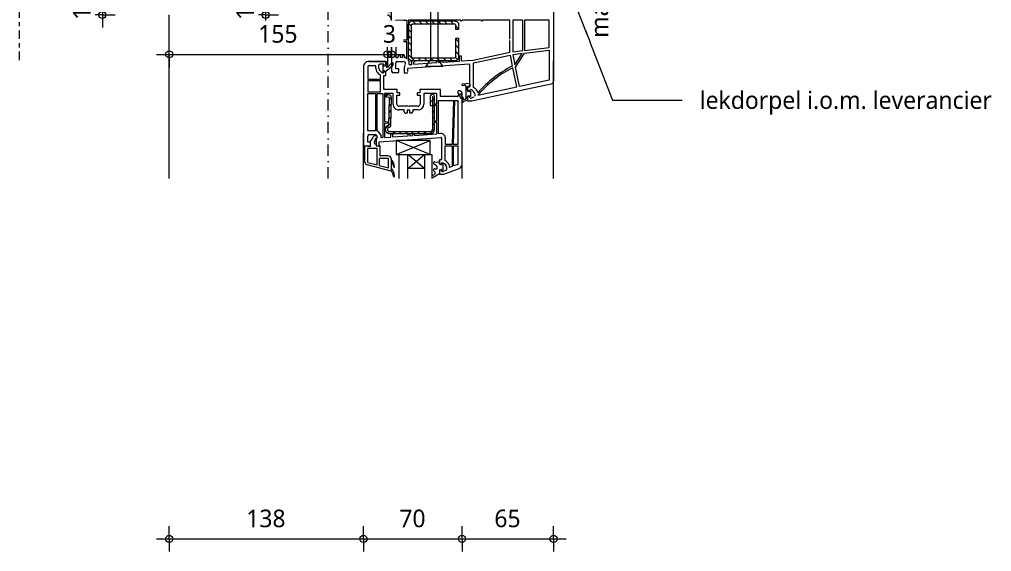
# Model space of a CAD drawing. Header units: millimetres. Extents: x 6732 to 10947, y 894 to 9086.
# Drawn here: x 8980 to 9671, y 6200 to 6578 of the extents above; entities that cross this region are included whole.
import ezdxf

# ---------------------------------------------------------------- set-up
doc = ezdxf.new("R2010")
doc.units = ezdxf.units.MM
doc.linetypes.add('MV_center', pattern=[15, 6, -3, 3, -3])
doc.linetypes.add('MV_stramien', pattern=[16, 8, -4, 0, -4])
for name, color, linetype, lineweight in [('A-ANNO-DIMS', 211, 'Continuous', 13), ('A-ANNO-DIMS-5', 211, 'Continuous', 13), ('A-DETL', 90, 'Continuous', 13), ('A-DETL-GENF', 92, 'Continuous', 18), ('ARMIERUNG', 2, 'Continuous', 13), ('DICHTUNG', 2, 'Continuous', 13), ('Doorsnede Strandbaak_dwg', 8, 'Continuous', 13), ('G-ANNO-TEXT', 231, 'Continuous', 13), ('HAUPTPROFIL', 250, 'Continuous', 13), ('zeichnen', 250, 'Continuous', 13), ('ZUSATZPROFILE', 250, 'Continuous', 13)]:
    doc.layers.add(name, color=color, linetype=linetype, lineweight=lineweight)
doc.styles.add('Segoe UI_2', font='segoeui.ttf', dxfattribs={"height": 12.5})
doc.dimstyles.new('2_5_mm_1', dxfattribs={"dimscale": 304.8, "dimtxt": 13.092049, "dimasz": 0.016404, "dimexe": 0.029528, "dimexo": 0.0625, "dimgap": 0.014764, "dimtad": 1, "dimdec": 0, "dimzin": 0, "dimdsep": 46, "dimtxsty": 'Segoe UI_2', "dimblk1": 'DOTBLANK', "dimblk2": 'DOTBLANK', "dimsah": 1, "dimcen": 0.09, "dimdle": 0.029528, "dimazin": 0, "dimtfac": 1, "dimtdec": 4, "dimtix": 1, "dimtmove": 0, "dimatfit": 3, "dimfxl": 0.029528, "dimfxlon": 1, "dimtvp": 1, "dimtfill": 1, "dimtolj": 1, "dimtzin": 0, "dimarcsym": 2})

# ---------------------------------------------------------------- blocks, each defined once
blk = doc.blocks.new('Doorsnede Strandbaak_dwg_550020_ARMIERUNG-3257533-Details Strandbaak Patio Woning')
at = {"layer": 'ARMIERUNG'}
h = blk.add_hatch(dxfattribs=at)
h.set_pattern_fill('FP_1', color=256, style=0, pattern_type=2)
h.set_pattern_definition([(45, (0, 0), (-56.1266, 56.1266), [])])
h.paths.add_polyline_path([(-376, 0), (376, 0), (399, 4), (410, 9), (424, 20), (435, 34), (442, 51), (444, 69), (444, 152), (394, 152), (393, 70), (390, 64), (386, 58), (381, 54), (375, 52), (368, 51), (-375, 52), (-381, 54), (-386, 58), (-390, 64), (-393, 70), (-394, 76), (-393, 642), (-390, 648), (-386, 653), (-381, 657), (-375, 660), (-368, 660), (375, 660), (381, 657), (386, 653), (390, 648), (393, 642), (394, 635), (394, 305), (444, 306), (444, 643), (442, 660), (435, 677), (424, 691), (410, 702), (394, 709), (376, 711), (-376, 711), (-394, 709), (-410, 702), (-424, 691), (-435, 677), (-442, 660), (-444, 643), (-444, 69), (-442, 51), (-435, 34), (-424, 20), (-410, 9), (-394, 2)])
for p, q in [((376, 711), (-376, 711)), ((-444, 643), (-444, 69)), ((-394, 635), (-394, 76)), ((368, 660), (-368, 660)), ((444, 305), (444, 306)), ((-376, 0), (376, 0)), ((-368, 51), (368, 51))]:
    blk.add_line(p, q, dxfattribs=at)
at = {"layer": 'ARMIERUNG', "flags": 128}
for points in [[(394, 635), (394, 305), (444, 305), (444, 643)], [(444, 69), (444, 152), (394, 152), (394, 76)]]:
    blk.add_lwpolyline(points, dxfattribs=at)
at = {"layer": 'ARMIERUNG'}
for centre, radius, start, end in [((-376, 643), 68.6, 90, 180), ((376, 643), 68.6, 360, 90), ((-368, 635), 25.4, 90, 180), ((368, 635), 25.4, 360, 90), ((-376, 69), 68.6, 180, 270), ((-368, 76), 25.4, 180, 270), ((368, 76), 25.4, 270, 0), ((376, 69), 68.6, 270, 0)]:
    blk.add_arc(centre, radius, start, end, dxfattribs=at)
blk = doc.blocks.new('Doorsnede Strandbaak_dwg_rubber-3257528-Details Strandbaak Patio Woning')
at = {"layer": 'zeichnen'}
for p, q in [((-1695, 7943), (-1691, 7944)), ((-1644, 8004), (-1655, 7993)), ((-1631, 7996), (-1646, 7961)), ((-1645, 7956), (-1602, 7910)), ((-1732, 7790), (-1732, 7720)), ((-1702, 7718), (-1702, 7933)), ((-1652, 7933), (-1655, 7937)), ((-1624, 7881), (-1649, 7908)), ((-1647, 7700), (-1670, 7694))]:
    blk.add_line(p, q, dxfattribs=at)
at = {"layer": 'zeichnen', "flags": 128}
for points in [[(-1732, 7895), (-1732, 7966), (-1732, 7896), (-1732, 7966), (-1720, 7966), (-1665, 7986)], [(-1763, 7720), (-1732, 7720), (-1732, 7799), (-1771, 7809), (-1771, 7796), (-1783, 7799), (-1783, 7894), (-1771, 7898), (-1771, 7889)], [(-1771, 7664), (-1771, 7712), (-1771, 7664), (-1642, 7675)]]:
    blk.add_lwpolyline(points, dxfattribs=at)
blk.add_lwpolyline([(-1764, 7884), (-1736, 7891)], close=True, dxfattribs=at)
at = {"layer": 'zeichnen'}
for centre, radius, start, end in [((-1692, 7933), 10.2, 110.2, 180), ((-1679, 7911), 35.6, 47.6331, 110.2), ((-1674, 8010), 25.4, 290.2, 316.4), ((-1641, 7959), 5.08, 157.9571, 222.0291), ((-1638, 7999), 7.62, 90, 136.4), ((-1638, 7999), 7.62, 7, 90), ((-1638, 7999), 7.62, 337.9571, 7), ((-1765, 7889), 5.08, 180, 285), ((-1765, 7889), 5.08, 180, 285), ((-1737, 7896), 5.08, 285, 0), ((-1737, 7896), 5.08, 285, 0), ((-1659, 7926), 10.2, 327.4337, 43.3926), ((-1642, 7915), 10.2, 147.4337, 222.9571), ((-1630, 7876), 7.62, 336.9035, 42.9571), ((-1609, 7867), 15.2, 156.9035, 332.3525), ((-1633, 7880), 43.2, 0, 42.9571), ((-1633, 7880), 43.2, 332.3525, 0), ((-1763, 7712), 7.62, 90, 180), ((-1677, 7718), 25.4, 180, 285.7884), ((-1644, 7688), 12.7, 275, 105.7884)]:
    blk.add_arc(centre, radius, start, end, dxfattribs=at)
blk = doc.blocks.new('Doorsnede Strandbaak_dwg_560610_GLASLEISTE-18-5-3257565-Details Strandbaak Patio Woning')
at = {"layer": 'DICHTUNG'}
for centre, radius, start, end in [((-320, 547), 10.2, 89.9903, 178.5056), ((-126, 542), 204, 178.5056, 226.5174), ((-320, 547), 10.2, 358.7499, 90.0097), ((-201, 544), 109, 178.7499, 232.9011), ((-323, 377), 7.62, 90, 185.067), ((-114, 395), 217, 185.0899, 225.3403), ((-323, 377), 7.62, 8.5934, 90), ((-135, 405), 183, 188.6242, 223.6582)]:
    blk.add_arc(centre, radius, start, end, dxfattribs=at)
at = {"layer": 'ZUSATZPROFILE'}
for p, q in [((-216, 178), (-76, 178)), ((-15, -163), (-15, -160)), ((33, -62), (5, -140)), ((8, -185), (20, -185))]:
    blk.add_line(p, q, dxfattribs=at)
at = {"layer": 'ZUSATZPROFILE', "flags": 128}
for points in [[(-267, 229), (-267, 457), (166, 340)], [(-216, 224), (-56, 224), (-56, 353), (-221, 397), (-221, 229)], [(154, 296), (-18, 343), (-18, 46), (157, 46), (157, 291)], [(203, 291), (203, 0), (102, 9), (102, -89), (74, -122), (54, -163)], [(17, -38), (0, -38), (0, 0), (-64, 0), (-64, 165)]]:
    blk.add_lwpolyline(points, dxfattribs=at)
at = {"layer": 'ZUSATZPROFILE'}
for centre, radius, start, end in [((-216, 229), 50.8, 180, 270), ((-216, 229), 5.08, 180, 270), ((-76, 165), 12.7, 360, 90), ((152, 291), 5.08, 0, 74.876), ((152, 291), 50.8, 360, 74.876), ((5, -160), 20.3, 90, 180), ((8, -163), 22.9, 180, 270), ((17, -56), 17.8, 340, 90), ((20, -147), 38.1, 270, 335)]:
    blk.add_arc(centre, radius, start, end, dxfattribs=at)
blk = doc.blocks.new('Doorsnede Strandbaak_dwg_560610-3257532-Details Strandbaak Patio Woning')
blk.add_blockref('Doorsnede Strandbaak_dwg_560610_GLASLEISTE-18-5-3257565-Details Strandbaak Patio Woning', (0, 0))
blk = doc.blocks.new('Doorsnede Strandbaak_dwg_Verglasungsdichtung-3257534-Details Strandbaak Patio Woning')
at = {"layer": 'DICHTUNG'}
for p, q in [((136, 44), (79, -12)), ((84, -99), (55, -96)), ((98, -183), (60, -160)), ((79, -38), (102, -60))]:
    blk.add_line(p, q, dxfattribs=at)
at = {"layer": 'DICHTUNG', "flags": 128}
for points in [[(82, -226), (0, -218), (0, -187), (-38, -176), (-38, -189), (-58, -184), (-58, -70), (-38, -65), (-38, -78), (0, -67), (0, 0), (13, 0), (121, 64)], [(41, -108), (41, -109), (41, -127)]]:
    blk.add_lwpolyline(points, dxfattribs=at)
at = {"layer": 'DICHTUNG'}
for centre, radius, start, end in [((127, 53), 12.7, 85.8875, 120.7956), ((127, 53), 12.7, 314.6864, 85.8875), ((127, 53), 12.7, 311.6546, 314.6864), ((53, -109), 12.7, 85, 180), ((79, -127), 38.1, 180, 240.922), ((92, -25), 17.8, 134.6864, 226.0353), ((86, -76), 22.8, 265, 46.0353), ((86, -203), 22.9, 259.4785, 60.922)]:
    blk.add_arc(centre, radius, start, end, dxfattribs=at)
blk = doc.blocks.new('Doorsnede Strandbaak_dwg_Anschlagdichtung-3257535-Details Strandbaak Patio Woning')
at = {"layer": 'DICHTUNG'}
for p, q in [((-138, -80), (-146, -86)), ((-135, -141), (-73, -73)), ((-121, -68), (-130, -74)), ((-105, -57), (-113, -63)), ((-44, -8), (-103, -50))]:
    blk.add_line(p, q, dxfattribs=at)
at = {"layer": 'DICHTUNG', "flags": 128}
blk.add_lwpolyline([(-38, -86), (-38, -96), (0, -86), (0, -113), (20, -108), (20, 21), (0, 27), (0, 0), (-38, 10), (-38, 3)], dxfattribs=at)
at = {"layer": 'DICHTUNG'}
for centre, radius, start, end in [((-51, 3), 12.7, 305, 0), ((-165, -127), 5.08, 89.6773, 174.6906), ((-150, -127), 20.3, 179.1619, 270), ((-162, -107), 5.08, 66.3776, 252.7471), ((-119, -123), 45.7, 165.9318, 178.8639), ((-119, -123), 45.7, 138.7341, 153.1929), ((-150, -89), 5.08, 39.1799, 225.5493), ((-150, -127), 20.3, 270, 317.8593), ((-134, -77), 5.08, 35, 215), ((-117, -66), 5.08, 35, 215), ((-100, -54), 5.08, 125, 215), ((-58, -86), 20.3, 360, 137.8593)]:
    blk.add_arc(centre, radius, start, end, dxfattribs=at)
blk = doc.blocks.new('Doorsnede Strandbaak_dwg_550410_ARMIERUNG-V3-Details Strandbaak Patio Woning')
at = {"layer": 'ARMIERUNG'}
h = blk.add_hatch(dxfattribs=at)
h.set_pattern_fill('FP_2', color=256, style=0, pattern_type=2)
h.set_pattern_definition([(45, (-1394.81, 156.085), (-56.1266, 56.1266), [])])
h.paths.add_polyline_path([(-376, 711), (-394, 709), (-410, 702), (-424, 691), (-435, 677), (-442, 660), (-445, 643), (-443, 28), (-439, 19), (-433, 11), (-425, 5), (-416, 1), (-406, 0), (-397, 1), (-387, 5), (-379, 11), (-373, 19), (-370, 28), (-368, 38), (-368, 203), (-406, 203), (-405, 651), (-402, 658), (-397, 664), (-391, 669), (-384, 672), (-376, 673), (378, 672), (386, 669), (394, 663), (400, 656), (404, 647), (406, 638), (406, 629), (403, 620), (398, 612), (392, 605), (384, 600), (366, 595), (359, 591), (352, 585), (347, 578), (344, 569), (343, 561), (331, 66), (333, 53), (338, 40), (346, 30), (360, 19), (368, 16), (381, 14), (432, 13), (433, 51), (379, 53), (373, 56), (370, 62), (370, 65), (381, 560), (399, 565), (415, 575), (429, 588), (438, 604), (443, 623), (444, 641), (440, 660), (432, 677), (420, 691), (405, 702), (387, 709), (368, 711), (87, 711)])
for p, q in [((368, 711), (-376, 711)), ((-445, 643), (-445, 38)), ((368, 673), (-376, 673)), ((343, 561), (331, 66)), ((381, 560), (370, 65))]:
    blk.add_line(p, q, dxfattribs=at)
at = {"layer": 'ARMIERUNG', "flags": 128}
for points in [[(-406, 38), (-406, 203), (-406, 643)], [(-368, 38), (-368, 203), (-406, 203)], [(381, 14), (432, 13), (433, 51), (382, 52)]]:
    blk.add_lwpolyline(points, dxfattribs=at)
at = {"layer": 'ARMIERUNG'}
for centre, radius, start, end in [((-376, 643), 68.6, 90, 180), ((368, 635), 76.2, 279.5941, 90), ((-376, 643), 30.5, 90, 180), ((381, 560), 38.1, 99.6018, 178.6736), ((368, 635), 38.1, 279.6018, 90), ((-406, 38), 38.1, 180, 360), ((382, 65), 50.8, 178.6407, 268.6407), ((382, 65), 12.7, 178.6407, 268.6407)]:
    blk.add_arc(centre, radius, start, end, dxfattribs=at)
blk = doc.blocks.new('Doorsnede Strandbaak_dwg_550410_FLG-Z60-V4-Details Strandbaak Patio Woning')
at = {"layer": 'HAUPTPROFIL'}
for p, q in [((-699, 1773), (-699, 1751)), ((-787, 1702), (-787, 1747)), ((-699, 1652), (-699, 1631)), ((-664, 1754), (-692, 1746)), ((-664, 1650), (-692, 1657)), ((686, 1321), (597, 1321)), ((465, 1167), (471, 1178)), ((610, 1118), (500, 1118)), ((-1041, 330), (-1003, 330)), ((309, -24), (337, -32)), ((309, -128), (337, -121)), ((343, -27), (343, -5)), ((343, -147), (343, -126)), ((348, -152), (419, -152)), ((432, -76), (432, -140))]:
    blk.add_line(p, q, dxfattribs=at)
at = {"layer": 'HAUPTPROFIL', "flags": 128}
for points in [[(-660, 1759), (-660, 1829), (-737, 1829), (-1017, 1727)], [(-704, 1778), (-726, 1778), (-779, 1759)], [(-1067, 1655), (-1067, 684), (-1067, 356)], [(-762, 1585), (-762, 1321), (-889, 1321), (-889, 1692), (-843, 1709), (-843, 1702)], [(-699, 1180), (-699, 1575), (-660, 1575), (-660, 1645)], [(-680, 1099), (-643, 1101), (-643, 500), (-914, 500), (-889, 1295), (-767, 1295), (-767, 1180)], [(483, 1232), (483, 1321), (419, 1321), (427, 1300), (427, 1245), (-685, 1167)], [(584, 1308), (584, 1252), (635, 1252), (635, 1143)], [(711, -102), (711, 1036), (711, 1295)], [(-97, 1105), (-127, 1105), (-127, 1137), (-178, 1134), (-178, 1105), (-208, 1105), (-208, 1131), (-612, 1103), (-612, 899), (-589, 899)], [(216, 1105), (185, 1105), (185, 1159), (-97, 1139), (-97, 1105)], [(177, 566), (177, 373), (333, 373), (333, 878), (269, 884), (269, 914), (333, 909), (333, 914), (333, 1169), (216, 1161), (216, 1105)], [(467, 1054), (467, 373), (363, 373), (363, 1171), (395, 1174)], [(-589, 899), (-589, 869), (-612, 869), (-612, 589), (-589, 589), (-589, 559), (-612, 559), (-612, 373), (-380, 373), (-380, 566)], [(500, 1049), (635, 1049), (635, 373), (493, 373), (493, 1049)], [(-273, 673), (-178, 673), (-178, 706)], [(-152, 732), (-124, 732), (-124, 676), (-79, 676), (-79, 732), (-51, 732)], [(-25, 706), (-25, 673), (70, 673)], [(-978, 432), (-681, 432), (-681, 305), (-428, 305), (-307, 305), (-307, 361), (-257, 361), (-257, 406), (-311, 406), (-311, 566)], [(-273, 605), (-115, 605), (-102, 612), (-88, 605), (70, 605)], [(108, 566), (108, 406), (53, 406), (53, 361), (104, 361), (104, 305), (343, 305), (343, 51), (305, 51), (305, -19)], [(-991, 343), (-991, 368), (-1003, 368), (-1003, 406)], [(635, -102), (635, 114), (406, 114), (406, 40)], [(305, -133), (305, -203), (405, -203), (610, -203)], [(488, -76), (488, -127), (610, -127)]]:
    blk.add_lwpolyline(points, dxfattribs=at)
for points in [[(-914, 1683), (-914, 1321), (-991, 1321), (-991, 1655)], [(-991, 500), (-991, 1295), (-914, 1295), (-940, 500)], [(406, 145), (635, 145), (635, 343), (406, 343)]]:
    blk.add_lwpolyline(points, close=True, dxfattribs=at)
at = {"layer": 'HAUPTPROFIL'}
for centre, radius, start, end in [((-775, 1747), 12.7, 110, 180), ((-704, 1773), 5.08, 0, 90), ((-665, 1759), 5.08, 285, 0), ((-991, 1655), 76.2, 110, 180), ((-737, 1702), 107, 180, 209.131), ((-692, 1727), 157, 209.131, 243.7002), ((-737, 1702), 50.8, 180, 209.131), ((-692, 1727), 102, 209.131, 263.2443), ((-704, 1631), 5.08, 263.2443, 0), ((-693, 1751), 5.08, 180, 285), ((-693, 1652), 5.08, 75, 180), ((-665, 1645), 5.08, 0, 75), ((356, 1233), 127, 334.8107, 359.8107), ((597, 1308), 12.7, 90, 180), ((686, 1295), 25.4, 0, 90), ((-686, 1180), 81.3, 180, 274), ((-686, 1180), 12.7, 180, 274), ((500, 1156), 107, 170.2766, 251.9695), ((493, 1154), 30.5, 155, 180), ((493, 1154), 30.5, 180, 192.6928), ((500, 1156), 38.2, 192.8324, 270.1396), ((610, 1143), 25.4, 270, 360), ((500, 1156), 107, 265.904, 270), ((-152, 706), 25.4, 90, 180), ((-51, 706), 25.4, 360, 90), ((-273, 566), 107, 90, 180), ((-273, 566), 38.1, 90, 180), ((70, 566), 107, 360, 90), ((70, 566), 38.1, 360, 90), ((-1041, 356), 25.4, 180, 270), ((-978, 406), 25.4, 90, 180), ((-1003, 343), 12.7, 270, 0), ((337, -101), 157, 29.131, 63.7002), ((310, -19), 5.08, 180, 255), ((310, -133), 5.08, 105, 180), ((338, -27), 5.08, 255, 0), ((338, -126), 5.08, 0, 105), ((348, -5), 5.08, 83.2443, 180), ((348, -147), 5.08, 180, 270), ((337, -101), 102, 29.131, 83.2443), ((419, -140), 12.7, 270, 360), ((381, -76), 50.8, 360, 29.131), ((381, -76), 107, 360, 29.131), ((610, -102), 25.4, 270, 0), ((610, -102), 102, 270, 0)]:
    blk.add_arc(centre, radius, start, end, dxfattribs=at)
blk = doc.blocks.new('NLRS_00_DI_maskeer - Type 1-4234611-Details Strandbaak Patio Woning')
at = {"layer": 'A-DETL-GENF', "linetype": 'MV_center'}
blk.add_line((516, 0), (-100, 0), dxfattribs=at)
blk = doc.blocks.new('31 dubbel_glas - Type 1-3259601-Details Strandbaak Patio Woning')
at = {"layer": 'A-DETL-GENF', "lineweight": 13}
for p, q in [((268.03, 23), (285.1, 23)), ((285.1, 23), (285.1, 0)), ((268.03, 17), (285.1, 17)), ((275.1, 5), (275.1, 17)), ((275.1, 17), (285.1, 5)), ((275.1, 5), (285.1, 17)), ((285.1, 5), (268.03, 5)), ((285.1, 0), (268.03, 0))]:
    blk.add_line(p, q, dxfattribs=at)
blk = doc.blocks.new('28 schroef - 5_0x80-4440999-Details Strandbaak Patio Woning')
at = {"layer": 'A-DETL-GENF', "lineweight": 13}
h = blk.add_hatch(dxfattribs=at)
h.set_pattern_fill('FP_31', color=256, style=0, pattern_type=2)
h.set_pattern_definition([(240, (0, 0), (-11.2583, 6.5), [])])
h.paths.add_polyline_path([(50, -6), (70, -6), (70, 6), (50, 6)])
h = blk.add_hatch(dxfattribs=at)
h.set_pattern_fill('FP_32', color=256, style=0, pattern_type=2)
h.set_pattern_definition([(240, (7.5, 0), (-11.2583, 6.5), [])])
h.paths.add_polyline_path([(50, -6), (70, -6), (70, 6), (50, 6)])
for p, q in [((0, -6), (0, 6)), ((0, 6), (5, 2.5)), ((5, 2.5), (70, 2.5)), ((70, 2.5), (80, 0)), ((80, 0), (70, -2.5)), ((5, -2.5), (0, -6)), ((70, -2.5), (5, -2.5))]:
    blk.add_line(p, q, dxfattribs=at)
blk = doc.blocks.new('33 sparing - Type 1-4933724-Details Strandbaak Patio Woning')
at = {"layer": 'A-DETL-GENF'}
for p, q in [((0, 0), (0, -9.92)), ((24, 0), (0, 0)), ((0, -9.92), (24, 0)), ((24, -9.92), (0, 0)), ((24, -9.92), (24, 0)), ((0, -9.92), (24, -9.92))]:
    blk.add_line(p, q, dxfattribs=at)
blk = doc.blocks.new('DIMBLOCK92-Details Strandbaak Patio Woning')
at = {"layer": 'A-ANNO-DIMS-5'}
for p, q in [((9155.03, 6593.57), (9146.03, 6593.57)), ((9155.03, 6572.57), (9155.03, 6593.57)), ((9155.03, 6593.57), (9164.03, 6593.57)), ((9155.03, 6581.57), (9146.03, 6581.57)), ((9155.03, 6581.57), (9164.03, 6581.57))]:
    blk.add_line(p, q, dxfattribs=at)
for centre in [(9155.03, 6593.57), (9155.03, 6581.57)]:
    blk.add_circle(centre, 2.5, dxfattribs=at)
at = {"layer": 'A-ANNO-DIMS-5', "color": 0, "insert": (9134.22, 6578.04), "char_height": 12.5, "width": 22.8516, "attachment_point": 1, "rotation": 90, "line_spacing_factor": 1.142579, "style": 'Segoe UI_2', "bg_fill": 3, "box_fill_scale": 1.25, "bg_fill_color": 9, "bg_fill_true_color": 13158600, "bg_fill_transparency": 0}
blk.add_mtext('12', dxfattribs=at)
blk = doc.blocks.new('_DotBlank')
at = {"color": 0, "linetype": 'ByBlock', "lineweight": -2}
blk.add_line((-0.5, 0), (-1, 0), dxfattribs=at)
blk.add_circle((0, 0), 0.5, dxfattribs=at)
blk = doc.blocks.new('DIMBLOCK131-Details Strandbaak Patio Woning')
at = {"layer": 'A-ANNO-DIMS-5'}
for p, q in [((9086.49, 6553.6), (9086.49, 6562.6)), ((9241.49, 6553.6), (9241.49, 6562.6)), ((9077.49, 6553.6), (9241.49, 6553.6)), ((9086.49, 6553.6), (9086.49, 6544.6)), ((9241.49, 6553.6), (9241.49, 6544.6))]:
    blk.add_line(p, q, dxfattribs=at)
for centre in [(9086.49, 6553.6), (9241.49, 6553.6)]:
    blk.add_circle(centre, 2.5, dxfattribs=at)
at = {"layer": 'A-ANNO-DIMS-5', "color": 0, "insert": (9149.71, 6574.41), "char_height": 12.5, "width": 34.2774, "attachment_point": 1, "line_spacing_factor": 1.142579, "style": 'Segoe UI_2', "bg_fill": 3, "box_fill_scale": 1.25, "bg_fill_color": 9, "bg_fill_true_color": 13158600, "bg_fill_transparency": 0}
blk.add_mtext('155', dxfattribs=at)
blk = doc.blocks.new('DIMBLOCK132-Details Strandbaak Patio Woning')
at = {"layer": 'A-ANNO-DIMS-5'}
for p, q in [((9241.49, 6553.6), (9241.49, 6562.6)), ((9244.49, 6553.6), (9244.49, 6562.6)), ((9241.49, 6553.6), (9253.49, 6553.6)), ((9241.49, 6553.6), (9241.49, 6544.6)), ((9244.49, 6553.6), (9244.49, 6544.6))]:
    blk.add_line(p, q, dxfattribs=at)
for centre in [(9241.49, 6553.6), (9244.49, 6553.6)]:
    blk.add_circle(centre, 2.5, dxfattribs=at)
at = {"layer": 'A-ANNO-DIMS-5', "color": 0, "insert": (9238.23, 6574.41), "char_height": 12.5, "width": 11.4258, "attachment_point": 1, "line_spacing_factor": 1.142579, "style": 'Segoe UI_2', "bg_fill": 3, "box_fill_scale": 1.25, "bg_fill_color": 9, "bg_fill_true_color": 13158600, "bg_fill_transparency": 0}
blk.add_mtext('3', dxfattribs=at)
blk = doc.blocks.new('DIMBLOCK134-Details Strandbaak Patio Woning')
at = {"layer": 'A-ANNO-DIMS-5'}
for p, q in [((9039.03, 6593.57), (9030.03, 6593.57)), ((9039.03, 6593.57), (9039.03, 6572.57)), ((9039.03, 6593.57), (9048.03, 6593.57)), ((9039.03, 6581.57), (9030.03, 6581.57)), ((9039.03, 6581.57), (9048.03, 6581.57))]:
    blk.add_line(p, q, dxfattribs=at)
for centre in [(9039.03, 6593.57), (9039.03, 6581.57)]:
    blk.add_circle(centre, 2.5, dxfattribs=at)
at = {"layer": 'A-ANNO-DIMS-5', "color": 0, "insert": (9018.22, 6578.04), "char_height": 12.5, "width": 22.8516, "attachment_point": 1, "rotation": 90, "line_spacing_factor": 1.142579, "style": 'Segoe UI_2', "bg_fill": 3, "box_fill_scale": 1.25, "bg_fill_color": 9, "bg_fill_true_color": 13158600, "bg_fill_transparency": 0}
blk.add_mtext('12', dxfattribs=at)
blk = doc.blocks.new('DIMBLOCK136-Details Strandbaak Patio Woning')
at = {"layer": 'A-ANNO-DIMS-5'}
for p, q in [((9406.65, 6599.57), (9406.65, 6627.57)), ((9406.65, 6618.57), (9397.65, 6618.57)), ((9406.65, 6618.57), (9415.65, 6618.57)), ((9406.65, 6608.57), (9397.65, 6608.57)), ((9406.65, 6608.57), (9415.65, 6608.57))]:
    blk.add_line(p, q, dxfattribs=at)
for centre in [(9406.65, 6618.57), (9406.65, 6608.57)]:
    blk.add_circle(centre, 2.5, dxfattribs=at)
at = {"layer": 'A-ANNO-DIMS-5', "color": 0, "insert": (9385.85, 6565.36), "char_height": 12.5, "width": 115.6861, "attachment_point": 1, "rotation": 90, "line_spacing_factor": 1.142579, "style": 'Segoe UI_2', "bg_fill": 3, "box_fill_scale": 1.25, "bg_fill_color": 9, "bg_fill_true_color": 13158600, "bg_fill_transparency": 0}
blk.add_mtext('max. 10 mm', dxfattribs=at)
blk = doc.blocks.new('DIMBLOCK137-Details Strandbaak Patio Woning')
at = {"layer": 'A-ANNO-DIMS-5'}
for p, q in [((9086.49, 6209.29), (9086.49, 6218.29)), ((9224.49, 6209.29), (9224.49, 6218.29)), ((9077.49, 6209.29), (9224.49, 6209.29)), ((9086.49, 6209.29), (9086.49, 6200.29)), ((9224.49, 6209.29), (9224.49, 6200.29))]:
    blk.add_line(p, q, dxfattribs=at)
for centre in [(9086.49, 6209.29), (9224.49, 6209.29)]:
    blk.add_circle(centre, 2.5, dxfattribs=at)
at = {"layer": 'A-ANNO-DIMS-5', "color": 0, "insert": (9141.21, 6230.09), "char_height": 12.5, "width": 34.2774, "attachment_point": 1, "line_spacing_factor": 1.142579, "style": 'Segoe UI_2', "bg_fill": 3, "box_fill_scale": 1.25, "bg_fill_color": 9, "bg_fill_true_color": 13158600, "bg_fill_transparency": 0}
blk.add_mtext('138', dxfattribs=at)
blk = doc.blocks.new('DIMBLOCK138-Details Strandbaak Patio Woning')
at = {"layer": 'A-ANNO-DIMS-5'}
for p, q in [((9224.49, 6209.29), (9224.49, 6218.29)), ((9294.49, 6209.29), (9294.49, 6218.29)), ((9224.49, 6209.29), (9294.49, 6209.29)), ((9224.49, 6209.29), (9224.49, 6200.29)), ((9294.49, 6209.29), (9294.49, 6200.29))]:
    blk.add_line(p, q, dxfattribs=at)
for centre in [(9224.49, 6209.29), (9294.49, 6209.29)]:
    blk.add_circle(centre, 2.5, dxfattribs=at)
at = {"layer": 'A-ANNO-DIMS-5', "color": 0, "insert": (9249.97, 6230.09), "char_height": 12.5, "width": 22.8516, "attachment_point": 1, "line_spacing_factor": 1.142579, "style": 'Segoe UI_2', "bg_fill": 3, "box_fill_scale": 1.25, "bg_fill_color": 9, "bg_fill_true_color": 13158600, "bg_fill_transparency": 0}
blk.add_mtext('70', dxfattribs=at)
blk = doc.blocks.new('DIMBLOCK139-Details Strandbaak Patio Woning')
at = {"layer": 'A-ANNO-DIMS-5'}
for p, q in [((9294.49, 6209.29), (9294.49, 6218.29)), ((9359.49, 6209.29), (9359.49, 6218.29)), ((9294.49, 6209.29), (9368.49, 6209.29)), ((9294.49, 6209.29), (9294.49, 6200.29)), ((9359.49, 6209.29), (9359.49, 6200.29))]:
    blk.add_line(p, q, dxfattribs=at)
for centre in [(9294.49, 6209.29), (9359.49, 6209.29)]:
    blk.add_circle(centre, 2.5, dxfattribs=at)
at = {"layer": 'A-ANNO-DIMS-5', "color": 0, "insert": (9317.47, 6230.09), "char_height": 12.5, "width": 22.8516, "attachment_point": 1, "line_spacing_factor": 1.142579, "style": 'Segoe UI_2', "bg_fill": 3, "box_fill_scale": 1.25, "bg_fill_color": 9, "bg_fill_true_color": 13158600, "bg_fill_transparency": 0}
blk.add_mtext('65', dxfattribs=at)

msp = doc.modelspace()

# ---------------------------------------------------------------- hatches: boundary and pattern name
at = {"layer": 'A-DETL-GENF'}
msp.add_hatch(color=1, dxfattribs=at).paths.add_polyline_path([(9244.49, 6577.57), (9244.49, 6588.57), (9241.49, 6588.57), (9241.49, 6581.44), (9242.31, 6581.13), (9243.04, 6580.65), (9243.65, 6580.02), (9244.11, 6579.27), (9244.39, 6578.44)])

# ---------------------------------------------------------------- linework, layer by layer
at = {"layer": 'A-DETL'}
for p, q in [((9359.49, 6606.57), (9359.49, 6534.51)), ((9086.49, 6465.41), (9086.49, 6581.57)), ((9244.49, 6577.57), (9244.49, 6577.02)), ((9244.49, 6577.02), (9244.49, 6541.57)), ((9247.49, 6563.77), (9247.49, 6577.87)), ((9247.49, 6577.87), (9255.29, 6577.87)), ((9255.29, 6577.87), (9255.29, 6563.77)), ((9293.39, 6577.87), (9256.49, 6577.87)), ((9256.49, 6577.87), (9256.49, 6564.37)), ((9293.99, 6577.27), (9293.39, 6577.87)), ((9294.59, 6577.87), (9293.99, 6577.27)), ((9307.89, 6577.87), (9294.59, 6577.87)), ((9308.49, 6577.27), (9307.89, 6577.87)), ((9309.09, 6577.87), (9308.49, 6577.27)), ((9328.49, 6577.87), (9309.09, 6577.87)), ((9328.49, 6564.37), (9328.49, 6577.87)), ((9337.59, 6577.87), (9330.49, 6577.87)), ((9330.49, 6577.87), (9330.49, 6555.36)), ((9337.59, 6556.24), (9337.59, 6577.87)), ((9338.79, 6577.87), (9338.79, 6556.39)), ((9356.49, 6577.87), (9338.79, 6577.87)), ((9356.49, 6558.57), (9356.49, 6577.87)), ((9255.29, 6563.77), (9247.49, 6563.77)), ((9255.29, 6562.57), (9247.49, 6562.57)), ((9247.49, 6562.57), (9247.49, 6551.27)), ((9255.29, 6550.45), (9255.29, 6562.57)), ((9256.49, 6549.07), (9256.49, 6563.37)), ((9328.49, 6555.07), (9328.49, 6563.37)), ((9302.49, 6549.55), (9328.49, 6555.07)), ((9330.49, 6555.36), (9337.59, 6556.24)), ((9337.24, 6554.18), (9330.56, 6553.36)), ((9332.07, 6546.23), (9337.24, 6554.18)), ((9332.43, 6544.57), (9338.79, 6554.37)), ((9338.79, 6556.39), (9356.49, 6558.57)), ((9338.79, 6554.37), (9356.49, 6556.55)), ((9356.49, 6556.55), (9356.49, 6535.32)), ((9228.49, 6548.55), (9240.49, 6548.55)), ((9240.49, 6548.55), (9240.49, 6545.8)), ((9247.49, 6551.27), (9249.19, 6551.27)), ((9247.49, 6543.27), (9247.49, 6547.57)), ((9248.49, 6548.57), (9252.8, 6548.57)), ((9249.19, 6551.27), (9249.19, 6552.07)), ((9250.69, 6551.27), (9250.69, 6553.07)), ((9252.29, 6551.27), (9250.69, 6551.27)), ((9252.29, 6553.07), (9252.29, 6551.27)), ((9253.79, 6551.15), (9253.79, 6552.07)), ((9258.29, 6548.07), (9258.29, 6549.07)), ((9258.29, 6549.07), (9260.79, 6549.07)), ((9258.94, 6546.5), (9258.94, 6548.07)), ((9260.14, 6548.07), (9260.14, 6546.58)), ((9260.14, 6546.58), (9276.29, 6547.71)), ((9260.79, 6549.07), (9260.79, 6548.07)), ((9276.29, 6547.71), (9276.29, 6549.07)), ((9276.29, 6549.07), (9277.49, 6549.07)), ((9277.49, 6549.07), (9277.49, 6547.8)), ((9277.49, 6547.8), (9279.49, 6547.94)), ((9279.49, 6547.94), (9279.49, 6549.07)), ((9279.49, 6549.07), (9280.69, 6549.07)), ((9280.69, 6549.07), (9280.69, 6548.02)), ((9280.69, 6548.02), (9292.69, 6548.86)), ((9292.69, 6548.86), (9292.69, 6552.47)), ((9292.69, 6552.47), (9293.89, 6552.47)), ((9293.89, 6552.47), (9293.89, 6548.94)), ((9293.89, 6548.94), (9302.49, 6549.55)), ((9302.69, 6547.54), (9328.58, 6553.05)), ((9302.69, 6530.05), (9302.69, 6547.54)), ((9328.58, 6553.05), (9330.23, 6545.27)), ((9330.56, 6553.36), (9332.07, 6546.23)), ((9359.49, 6465.41), (9359.49, 6549.08)), ((9248.99, 6540.57), (9245.49, 6540.57)), ((9249.49, 6543.27), (9247.49, 6543.27)), ((9249.49, 6541.07), (9249.49, 6543.27)), ((9253.49, 6544.06), (9253.49, 6540.57)), ((9253.49, 6540.57), (9255.99, 6540.57)), ((9299.46, 6546.63), (9255.69, 6543.57)), ((9255.69, 6543.57), (9255.69, 6541.39)), ((9256.91, 6546.36), (9258.94, 6546.5)), ((9299.99, 6530.57), (9299.99, 6546.13)), ((9333.39, 6530.41), (9330.49, 6544.06)), ((9335.35, 6530.83), (9332.43, 6544.57)), ((9356.49, 6535.32), (9335.35, 6530.83)), ((9298.49, 6527.81), (9298.49, 6530.57)), ((9298.49, 6530.57), (9299.99, 6530.57)), ((9299.74, 6527.32), (9298.64, 6527.62)), ((9299.99, 6528.37), (9299.99, 6527.52)), ((9301.49, 6520.57), (9336.61, 6528.03)), ((9305.69, 6524.53), (9333.39, 6530.41)), ((9336.61, 6528.03), (9357.91, 6532.56)), ((9298.49, 6523.32), (9298.49, 6520.57)), ((9298.49, 6520.57), (9301.49, 6520.57)), ((9299.74, 6523.81), (9298.64, 6523.51)), ((9299.99, 6522.77), (9299.99, 6523.62)), ((9300.19, 6522.57), (9301, 6522.57)), ((9301.17, 6522.6), (9303.16, 6523.32)), ((9303.49, 6525.57), (9303.49, 6523.79)), ((9224.49, 6465.41), (9224.49, 6497.57)), ((9294.49, 6465.41), (9294.49, 6495.19)), ((9278.49, 6475.68), (9278.49, 6478.44)), ((9278.49, 6471.19), (9278.49, 6468.44)), ((9278.64, 6475.49), (9279.74, 6475.19)), ((9278.64, 6471.38), (9279.74, 6471.68)), ((9279.99, 6475.39), (9279.99, 6476.24)), ((9279.99, 6470.64), (9279.99, 6471.49)), ((9281.17, 6470.47), (9283.16, 6471.19)), ((9278.49, 6468.44), (9281.49, 6468.44)), ((9280.19, 6470.44), (9281, 6470.44))]:
    msp.add_line(p, q, dxfattribs=at)
at = {"layer": 'A-DETL', "linetype": 'MV_stramien', "lineweight": 18}
msp.add_line((9199.49, 6465.41), (9199.49, 6593.57), dxfattribs=at)
at = {"layer": 'A-DETL', "lineweight": 18}
msp.add_line((9244.49, 6577.57), (9244.49, 6588.57), dxfattribs=at)
msp.add_arc((9240.49, 6577.57), 4, 360, 75.52245, dxfattribs=at)
at = {"layer": 'A-DETL'}
for centre, radius, start, end in [((9248.49, 6547.57), 1, 90, 180), ((9250.19, 6552.07), 1, 90, 180), ((9252.79, 6552.07), 1, 0, 90), ((9252.8, 6547.07), 1.5, 15.79108, 90), ((9252.8, 6547.07), 4.2, 53.66237, 76.38482), ((9253.09, 6547.15), 1.2, 335, 15.79108), ((9252.8, 6547.07), 4.2, 15.79108, 28.56722), ((9253.09, 6547.15), 3.9, 348.31618, 15.79108), ((9245.49, 6541.57), 1, 180, 270), ((9248.99, 6541.07), 0.5, 270, 0), ((9258.49, 6544.06), 5, 155, 180), ((9299.49, 6546.13), 0.5, 0, 94), ((9366.61, 6472.68), 81.2, 116.61897, 138.68284), ((9366.61, 6472.68), 80, 116.84326, 139.60115), ((9357.49, 6534.51), 2, 282, 0), ((9299.74, 6524.59), 4, 29.13098, 83.24429), ((9299.74, 6524.59), 6.2, 29.13098, 61.61945), ((9301.49, 6525.57), 2, 0, 29.13098), ((9301.49, 6525.57), 4.2, 9.89575, 29.13098), ((9279.74, 6472.46), 4, 29.13098, 83.24429)]:
    msp.add_arc(centre, radius, start, end, dxfattribs=at)
at = {"layer": 'G-ANNO-TEXT', "color": 250}
msp.add_line((9401.44, 6521.08), (9450.85, 6521.08), dxfattribs=at)

# ---------------------------------------------------------------- block references
at = {"layer": 'A-DETL-GENF', "linetype": 'MV_center', "rotation": 269.9999999999999}
msp.add_blockref('NLRS_00_DI_maskeer - Type 1-4234611-Details Strandbaak Patio Woning', (8980.09, 7065.57), dxfattribs=at)
at = {"layer": 'A-DETL-GENF', "lineweight": 13}
for name, p, rotation in [('28 schroef - 5_0x80-4440999-Details Strandbaak Patio Woning', (9274.84, 6544.91), 89.99999999999974), ('31 dubbel_glas - Type 1-3259601-Details Strandbaak Patio Woning', (9272.95, 6197.38), 90)]:
    msp.add_blockref(name, p, dxfattribs=dict(at, rotation=rotation))
at = {"layer": 'A-DETL-GENF'}
msp.add_blockref('33 sparing - Type 1-4933724-Details Strandbaak Patio Woning', (9247.79, 6492.4), dxfattribs=at)
at = {"layer": 'Doorsnede Strandbaak_dwg', "color": 2, "extrusion": (0, 0, -1), "xscale": 0.0399999960629863, "yscale": 0.0399999960629863, "zscale": -0.0399999960629863, "rotation": 180}
msp.add_blockref('Doorsnede Strandbaak_dwg_550020_ARMIERUNG-3257533-Details Strandbaak Patio Woning', (-9274.3, 6577.36), dxfattribs=at)
at = {"layer": 'Doorsnede Strandbaak_dwg', "color": 250, "rotation": 180}
for name, p, xscale, yscale, zscale in [('Doorsnede Strandbaak_dwg_550410_FLG-Z60-V4-Details Strandbaak Patio Woning', (9252.49, 6540.55), 0.0393700787401518, 0.0393700787401518, 0.0393700787401518), ('Doorsnede Strandbaak_dwg_rubber-3257528-Details Strandbaak Patio Woning', (9229.19, 6839.45), 0.0399999960629863, 0.0399999960629863, 0.0399999960629863), ('Doorsnede Strandbaak_dwg_560610-3257532-Details Strandbaak Patio Woning', (9233.54, 6488.51), 0.0393700787401518, 0.0393700787401518, 0.0393700787401518)]:
    msp.add_blockref(name, p, dxfattribs=dict(at, xscale=xscale, yscale=yscale, zscale=zscale))
at = {"layer": 'Doorsnede Strandbaak_dwg', "color": 2, "xscale": 0.0393700787401518, "yscale": 0.0393700787401518, "zscale": 0.0393700787401518, "rotation": 180}
for name, p in [('Doorsnede Strandbaak_dwg_Anschlagdichtung-3257535-Details Strandbaak Patio Woning', (9239.04, 6541.74)), ('Doorsnede Strandbaak_dwg_Anschlagdichtung-3257535-Details Strandbaak Patio Woning', (9239.04, 6541.74)), ('Doorsnede Strandbaak_dwg_550410_ARMIERUNG-V3-Details Strandbaak Patio Woning', (9257.45, 6525.3)), ('Doorsnede Strandbaak_dwg_Verglasungsdichtung-3257534-Details Strandbaak Patio Woning', (9278.49, 6468.44))]:
    msp.add_blockref(name, p, dxfattribs=at)

# ---------------------------------------------------------------- texts
at = {"layer": 'G-ANNO-TEXT', "color": 7, "insert": (9463.35, 6527.33), "char_height": 12.5, "width": 250.1265, "attachment_point": 1, "style": 'Segoe UI_2'}
msp.add_mtext('lekdorpel i.o.m. leverancier', dxfattribs=at)

# ---------------------------------------------------------------- dimensions: what is measured, and where the dimension line sits
at = {"layer": 'A-ANNO-DIMS'}
for base, p1, p2, override, picture, middle in [((9406.65, 6618.57), (9397.65, 6608.57), (9397.65, 6618.57), {"dimpost": 'max.<>mm', "dimfxl": 10.000002}, 'DIMBLOCK136-Details Strandbaak Patio Woning', (9395.66, 6613.57)), ((9039.03, 6581.57), (9048.03, 6593.57), (9048.03, 6581.57), {"dimpost": '<>', "dimfxl": 12}, 'DIMBLOCK134-Details Strandbaak Patio Woning', (9028.14, 6587.57)), ((9155.03, 6593.57), (9146.03, 6581.57), (9146.03, 6593.57), {"dimpost": '<>', "dimfxl": 12}, 'DIMBLOCK92-Details Strandbaak Patio Woning', (9144.14, 6587.57))]:
    dim = msp.add_linear_dim(base=base, p1=p1, p2=p2, angle=90, dimstyle='2_5_mm_1', override=override, dxfattribs=at)
    dim.commit()
    dim.dimension.update_dxf_attribs({"geometry": picture, "text_midpoint": middle})
dim = msp.add_linear_dim(base=(9224.49, 6209.29), p1=(9086.49, 6218.29), p2=(9224.49, 6218.29), dimstyle='2_5_mm_1', override={"dimpost": '<>', "dimfxl": 138.000011}, dxfattribs=at)
dim.commit()
dim.dimension.update_dxf_attribs({"geometry": 'DIMBLOCK137-Details Strandbaak Patio Woning', "text_midpoint": (9155.49, 6220.28)})

# ---------------------------------------------------------------- next in the draw order: linework, layer by layer
at = {"layer": 'G-ANNO-TEXT', "color": 250}
msp.add_line((9366.52, 6610.69), (9401.44, 6521.08), dxfattribs=at)

# ---------------------------------------------------------------- next in the draw order: dimensions: what is measured, and where the dimension line sits
at = {"layer": 'A-ANNO-DIMS'}
for base, p1, p2, override, picture, middle in [((9241.49, 6553.6), (9086.49, 6562.6), (9241.49, 6562.6), {"dimpost": '<>', "dimfxl": 155}, 'DIMBLOCK131-Details Strandbaak Patio Woning', (9163.99, 6564.6)), ((9294.49, 6209.29), (9224.49, 6218.29), (9294.49, 6218.29), {"dimpost": '<>', "dimfxl": 70}, 'DIMBLOCK138-Details Strandbaak Patio Woning', (9259.49, 6220.25))]:
    dim = msp.add_linear_dim(base=base, p1=p1, p2=p2, dimstyle='2_5_mm_1', override=override, dxfattribs=at)
    dim.commit()
    dim.dimension.update_dxf_attribs({"geometry": picture, "text_midpoint": middle})

# ---------------------------------------------------------------- next in the draw order: dimensions: what is measured, and where the dimension line sits
for base, p1, p2, override, picture, middle in [((9244.49, 6553.6), (9241.49, 6562.6), (9244.49, 6562.6), {"dimpost": '<>', "dimfxl": 3.000011}, 'DIMBLOCK132-Details Strandbaak Patio Woning', (9242.99, 6564.57)), ((9359.49, 6209.29), (9294.49, 6218.29), (9359.49, 6218.29), {"dimpost": '<>', "dimfxl": 64.999989}, 'DIMBLOCK139-Details Strandbaak Patio Woning', (9326.99, 6220.25))]:
    dim = msp.add_linear_dim(base=base, p1=p1, p2=p2, dimstyle='2_5_mm_1', override=override, dxfattribs=at)
    dim.commit()
    dim.dimension.update_dxf_attribs({"geometry": picture, "text_midpoint": middle})

doc.saveas('drawing.dxf')
